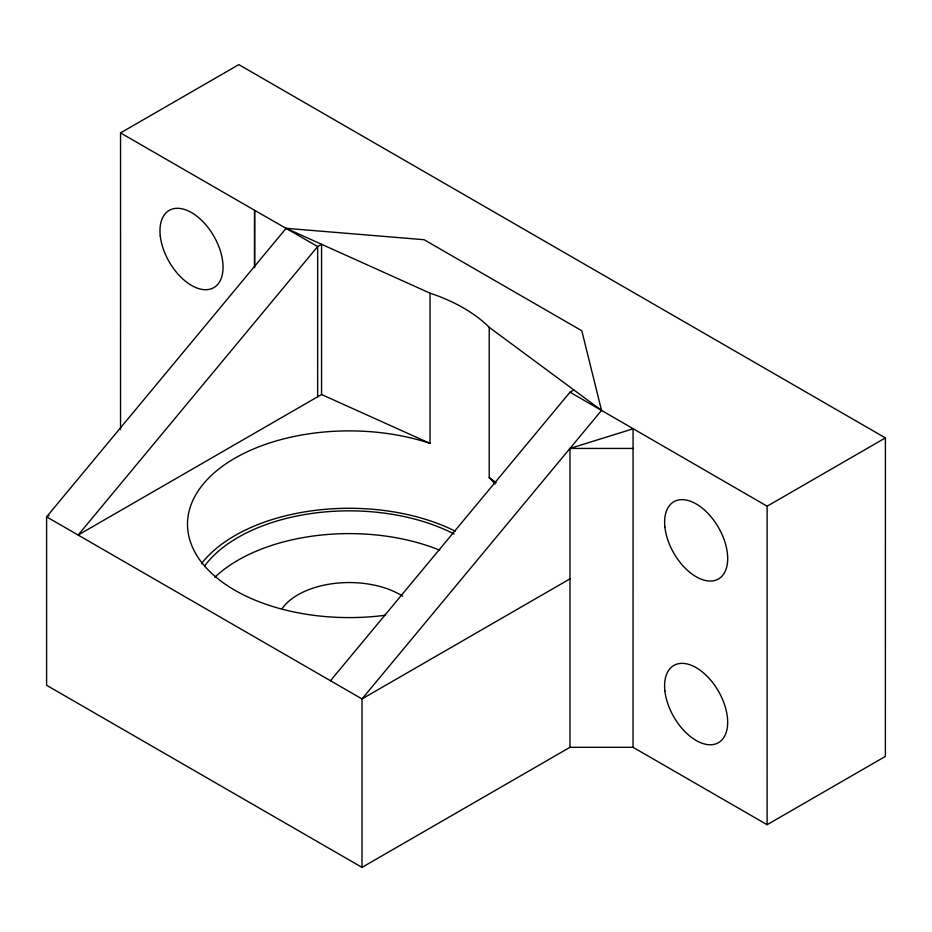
<?xml version="1.0" encoding="UTF-8"?>
<svg xmlns="http://www.w3.org/2000/svg" width="932" height="932" viewBox="0 0 932 932"><rect width="100%" height="100%" fill="white"/><g stroke="black" fill="none" stroke-linecap="round" stroke-linejoin="round"><path stroke-width="1.4" d="M120.531 429.582L120.543 132.903L238.825 64.623L885.4 437.912L885.377 756.411L767.106 824.703L633.049 747.313L569.976 747.313L362 867.377L46.6 685.288L46.6 516.841L286.136 228.317L424.095 239.71L581.801 330.755L601.536 410.418L767.129 506.204L885.4 437.912M254.576 266.331L254.599 210.294L120.543 132.903M317.649 396.776L317.672 246.526L321.563 244.277L321.552 394.527L78.137 535.05L317.672 246.526L254.599 210.294L254.576 267.635M633.049 747.313L633.073 428.813L569.976 448.432L569.976 747.313M767.106 824.703L767.129 506.204M330.464 680.733L570 392.209L573.891 389.96M286.136 228.317L430.036 293.161A161.69 93.351 0 0 1 489.218 327.33L601.536 410.418L362 698.942L362 867.377M49.116 515.384L46.6 516.841L362 698.942L569.976 578.865M569.976 448.432L633.049 448.432M321.552 394.527L430.036 443.387L430.036 293.161M570 392.209L601.536 410.418M489.218 327.33L489.218 477.557L496.173 482.706M282.233 608.375A72.486 41.847 0 0 1 402.636 596.119M214.931 577.153A157.228 90.777 0 0 1 439.811 550.206M204.725 565.794A157.228 90.777 0 0 1 454.152 534.036M201.475 563.662A161.69 93.351 0 0 1 455.189 531.135M385.568 615.202A161.69 93.351 0 0 1 189.278 510.445A161.69 93.351 0 0 1 430.036 443.387M489.218 477.557A161.69 93.351 0 0 1 495.137 484.046M664.866 690.763A44.608 25.758 60 0 0 715.333 744.039A44.608 25.758 60 0 0 708.203 677.378A44.608 25.758 60 0 0 664.866 690.763M160.246 235.691A44.608 25.758 60 0 0 210.714 288.978A44.608 25.758 60 0 0 203.584 222.317A44.608 25.758 60 0 0 160.246 235.691M664.889 527.046A44.608 25.758 60 0 0 715.368 580.321A44.608 25.758 60 0 0 708.238 513.672A44.608 25.758 60 0 0 664.889 527.046"/></g></svg>
